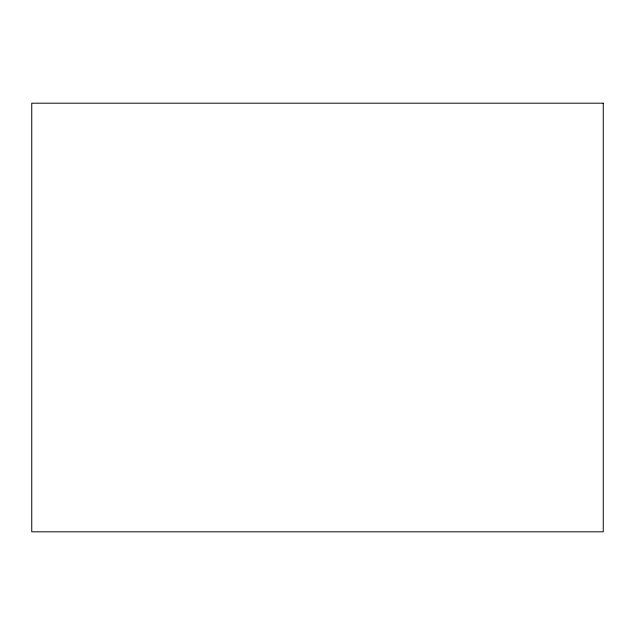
<?xml version="1.0" encoding="UTF-8"?>
<svg xmlns="http://www.w3.org/2000/svg" width="635" height="635" viewBox="0 0 635 635"><rect width="100%" height="100%" fill="white"/><g stroke="black" fill="none" stroke-linecap="round" stroke-linejoin="round"><path stroke-width="0.95" d="M603.25 103.188L31.75 103.188L31.75 531.812L603.25 531.812L603.25 103.188"/></g></svg>
